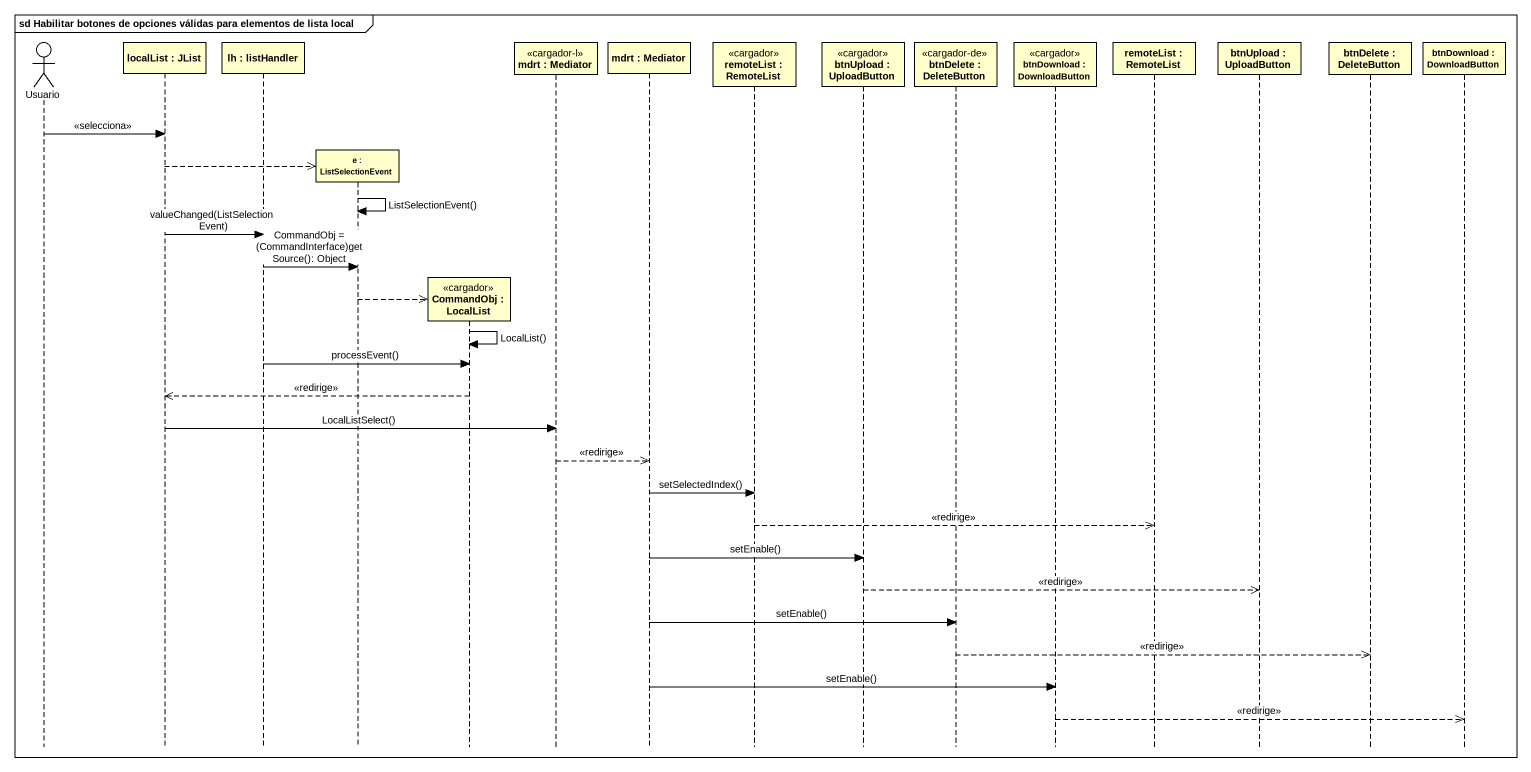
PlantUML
@startuml
mainframe sd Habilitar botones de opciones válidas para elementos de lista local
hide footbox
actor Usuario
participant "localList : JList" as localList
participant "lh : listHandler" as lh
participant "e : ListSelectionEvent" as e
participant "CommandObj : LocalList" as CommandObj <<cargador>>
participant "mdrt : Mediator" as mdrt <<cargador-l>>
participant "mdrt : Mediator" as mdrt_2
participant "remoteList : RemoteList" as remoteList <<cargador>>
participant "btnUpload : UploadButton" as btnUpload <<cargador>>
participant "btnDelete : DeleteButton" as btnDelete <<cargador-de>>
participant "btnDownload : DownloadButton" as btnDownload <<cargador>>
participant "remoteList : RemoteList" as remoteList_2
participant "btnUpload : UploadButton" as btnUpload_2
participant "btnDelete : DeleteButton" as btnDelete_2
participant "btnDownload : DownloadButton" as btnDownload_2

Usuario -> localList : <<selecciona>>
localList -->> e **
e -> e : ListSelectionEvent()
localList -> lh : valueChanged(ListSelectionEvent)
lh -> e : CommandObj = (CommandInterface)getSource(): Object
e -->> CommandObj **
CommandObj -> CommandObj : LocalList()
lh -> CommandObj : processEvent()
CommandObj -->> localList : <<redirige>>
localList -> mdrt : LocalListSelect()
mdrt -->> mdrt_2 : <<redirige>>
mdrt_2 -> remoteList : setSelectedIndex()
remoteList -->> remoteList_2 : <<redirige>>
mdrt_2 -> btnUpload : setEnable()
btnUpload -->> btnUpload_2 : <<redirige>>
mdrt_2 -> btnDelete : setEnable()
btnDelete -->> btnDelete_2 : <<redirige>>
mdrt_2 -> btnDownload : setEnable()
btnDownload -->> btnDownload_2 : <<redirige>>
@enduml
